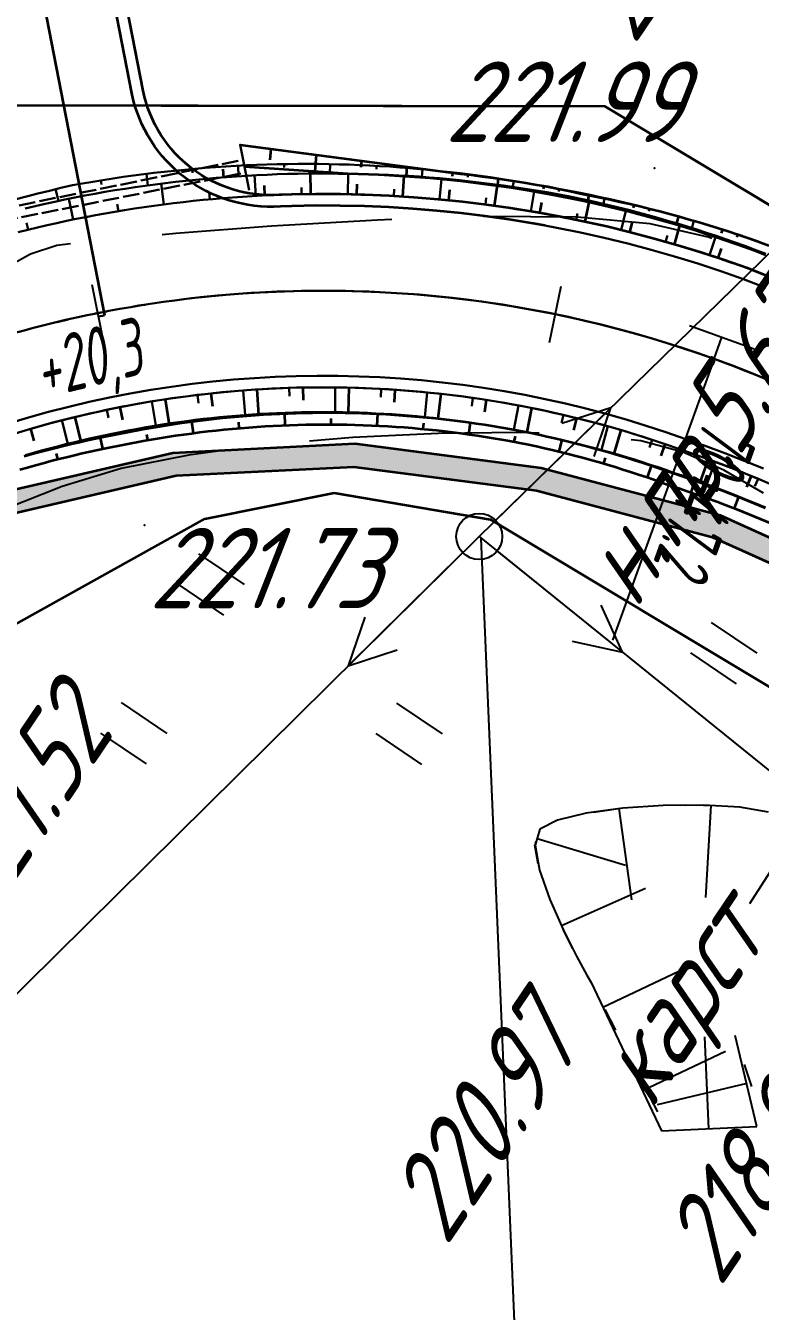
# Model space of a CAD drawing. Header units: millimetres. Extents: x -698 to 8131, y -704 to 4503.
# Drawn here: x 5144.4 to 5176.3, y 3659.4 to 3715.3 of the extents above; entities that cross this region are included whole.
import ezdxf
from ezdxf import colors
from ezdxf.entities.mleader import LeaderData, LeaderLine
from ezdxf.math import Vec2, Vec3

# ---------------------------------------------------------------- set-up
doc = ezdxf.new("R2010")
doc.units = ezdxf.units.MM
for name, pattern in [('ACAD_ISO02W100', [15, 12, -3]), ('CONTI', [0]), ('STROT', [1.7, 0.5, -1.2])]:
    doc.linetypes.add(name, pattern=pattern)
for name, color, linetype, lineweight in [('10', 1, 'Continuous', 35), ('КОПИЯ_ОСЬ_13_ОТКОСЫ', 7, 'Continuous', 30), ('КОПИЯ_ОСЬ_ГРАНИЦЫ_ПОЛОС', 7, 'Continuous', 30), ('ОСЬ_ВЕРХ_ПОКРЫТИЯ_ГРАНИЦЫ_ПОЛОС', 7, 'Continuous', 30), ('ОСЬ_ВЕРХ_ПОКРЫТИЯ_ОСЬ', 1, 'Continuous', 30), ('Ось_примыкания', 1, 'Continuous', 35), ('Тротуар', 40, 'Continuous', 35), ('Трубы мет.', 7, 'ACAD_ISO02W100', 30)]:
    doc.layers.add(name, color=color, linetype=linetype, lineweight=lineweight)
for name, color, linetype in [('NAD_MDEFAULT', 7, 'CONTI'), ('OBRIVDEFAULT', 32, 'CONTI'), ('PI_OTDEFAULT', 172, 'CONTI'), ('PI_TTDEFAULT', 5, 'CONTI'), ('SIT_LDEFAULT', 7, 'CONTI'), ('USLZNDEFAULT', 7, 'CONTI'), ('Выноски', 250, 'Continuous'), ('ОСЬ_ВЕРХ_ПОКРЫТИЯ_ОТКОСЫ', 7, 'Continuous'), ('ОСЬ_ВЕРХ_ПОКРЫТИЯ_ПИКЕТЫ', 1, 'Continuous'), ('ОСЬ_ВЕРХ_ПОКРЫТИЯ_РАЗБИВКА_КРИВ', 1, 'Continuous'), ('разметка', 7, 'Continuous')]:
    doc.layers.add(name, color=color, linetype=linetype)
doc.styles.add('eskd', font='isocpeui.ttf', dxfattribs={"width": 1.2})
doc.styles.get("Standard").update_dxf_attribs({"font": 'isocpeui.ttf'})
doc.styles.add('ГОСТ', font='isocpeui.ttf', dxfattribs={"height": 4})

# ---------------------------------------------------------------- blocks, each defined once
blk = doc.blocks.new('BL_2011')
at = {"color": 0}
for p, q in [((0, 0), (0, 2.4)), ((1.6, 0), (1.6, 2.4))]:
    blk.add_line(p, q, dxfattribs=at)
blk = doc.blocks.new('BL_20')
at = {"color": 0}
blk.add_circle((0, 0), 1, dxfattribs=at)
blk = doc.blocks.new('*U49')
at = {"layer": 'КОПИЯ_ОСЬ_13_ОТКОСЫ'}
for points in [[(774.266, 1098.803), (774.763, 1098.934), (775.261, 1099.061), (775.76, 1099.183), (776.26, 1099.302), (776.76, 1099.416), (777.201, 1099.495), (777.643, 1099.571), (778.085, 1099.644), (778.527, 1099.713), (778.97, 1099.778), (779.414, 1099.84), (779.858, 1099.898), (780.303, 1099.953), (780.748, 1100.004), (781.193, 1100.052), (781.639, 1100.096), (782.085, 1100.136), (782.531, 1100.173), (782.978, 1100.207), (783.425, 1100.236), (783.872, 1100.263), (784.32, 1100.285), (784.767, 1100.304), (785.215, 1100.32), (785.663, 1100.332), (786.111, 1100.34), (786.558, 1100.345), (787.006, 1100.346), (787.454, 1100.344), (787.902, 1100.337), (788.35, 1100.328), (788.79, 1100.315), (789.229, 1100.298), (789.669, 1100.277), (790.108, 1100.254), (790.547, 1100.227), (790.986, 1100.196), (791.425, 1100.162), (791.863, 1100.124), (792.301, 1100.083), (792.739, 1100.038), (793.176, 1099.99), (793.613, 1099.938), (794.049, 1099.883), (794.485, 1099.825), (794.921, 1099.763), (795.356, 1099.697), (795.79, 1099.628), (796.224, 1099.556), (796.657, 1099.48), (797.09, 1099.401), (797.522, 1099.318), (797.954, 1099.232), (798.384, 1099.143), (798.814, 1099.05), (799.249, 1098.965), (799.684, 1098.877), (800.117, 1098.785), (800.55, 1098.689), (800.982, 1098.591), (801.414, 1098.488), (801.844, 1098.383), (802.274, 1098.273), (802.703, 1098.161), (803.13, 1098.045), (803.557, 1097.925), (803.983, 1097.802), (804.408, 1097.676), (804.832, 1097.547), (805.255, 1097.414), (805.677, 1097.277), (806.097, 1097.137), (806.517, 1096.994), (807.019, 1096.788)], [(781.964, 1100.126), (781.978, 1099.959)], [(783.958, 1100.267), (783.983, 1099.811)], [(785.957, 1100.338), (785.96, 1100.185)], [(787.957, 1100.336), (787.949, 1099.925)], [(789.976, 1100.261), (789.969, 1100.124)], [(791.971, 1100.114), (791.938, 1099.752)], [(774.716, 1098.402), (775.145, 1098.505), (775.574, 1098.605), (776.004, 1098.702), (776.435, 1098.795), (776.867, 1098.884), (777.302, 1098.968), (777.737, 1099.049), (778.174, 1099.126), (778.611, 1099.199), (779.048, 1099.269), (779.487, 1099.335), (779.925, 1099.398), (780.364, 1099.458), (780.804, 1099.513), (781.244, 1099.566), (781.684, 1099.615), (782.125, 1099.66), (782.566, 1099.702), (783.008, 1099.74), (783.449, 1099.774), (783.891, 1099.805), (784.334, 1099.833), (784.776, 1099.857), (785.219, 1099.877), (785.661, 1099.894), (786.104, 1099.908), (786.547, 1099.917), (786.99, 1099.924), (787.434, 1099.926), (787.877, 1099.926), (788.32, 1099.921), (788.763, 1099.913), (789.206, 1099.902), (789.649, 1099.886), (790.091, 1099.868), (790.534, 1099.846), (790.976, 1099.82), (791.418, 1099.791), (791.86, 1099.758), (792.302, 1099.721), (792.743, 1099.682), (793.184, 1099.638), (793.625, 1099.591), (794.065, 1099.541), (794.505, 1099.487), (794.944, 1099.429), (795.383, 1099.368), (795.821, 1099.303), (796.259, 1099.235), (796.696, 1099.164), (797.729, 1098.979), (798.758, 1098.776), (799.188, 1098.683), (799.618, 1098.586), (800.047, 1098.486), (800.475, 1098.383), (800.902, 1098.276), (801.329, 1098.166), (801.754, 1098.052), (802.178, 1097.935), (802.602, 1097.815), (803.025, 1097.691), (803.446, 1097.564), (803.867, 1097.433), (804.286, 1097.299), (804.705, 1097.162), (805.122, 1097.021), (805.538, 1096.877), (805.953, 1096.73), (806.367, 1096.579), (806.867, 1096.379)], [(777.995, 1099.629), (778.023, 1099.456)], [(779.975, 1099.913), (780.037, 1099.414)], [(793.959, 1099.895), (793.943, 1099.775)], [(795.937, 1099.604), (795.886, 1099.293)], [(776.032, 1099.248), (776.154, 1098.734)], [(797.904, 1099.242), (797.883, 1099.14)], [(799.879, 1098.836), (799.816, 1098.54)], [(801.828, 1098.387), (801.803, 1098.289)], [(803.759, 1097.868), (803.653, 1097.5)], [(805.67, 1097.279), (805.63, 1097.158)]]:
    blk.add_lwpolyline(points, dxfattribs=at)

msp = doc.modelspace()

# ---------------------------------------------------------------- hatches: boundary and pattern name
at = {"layer": 'Тротуар', "lineweight": 30, "ltscale": 7}
msp.add_hatch(color=256, dxfattribs=at).paths.add_polyline_path([(5466.603, 3369.435), (5464.199, 3371.972), (5457.004, 3375.472), (5449.971, 3379.116), (5446.483, 3381.111), (5443.161, 3383.224), (5436.715, 3388.142), (5431.069, 3393.814), (5426.047, 3400.024), (5421.509, 3406.475), (5419.224, 3409.907), (5412.944, 3420.132), (5406.733, 3430.399), (5401.563, 3438.959), (5392.412, 3454.459), (5384.128, 3468.142), (5376.812, 3480.084), (5372.692, 3483.698), (5367.045, 3489.864), (5364.428, 3494.124), (5362.55, 3498.787), (5362.162, 3499.75), (5361.296, 3501.956), (5360.243, 3505.535), (5359.9, 3506.511), (5359.557, 3507.488), (5353.516, 3517.408), (5346.095, 3529.283), (5337.358, 3542.681), (5330.6, 3552.598), (5323.514, 3562.282), (5314.689, 3573.385), (5305.757, 3583.754), (5294.788, 3595.515), (5284.15, 3605.971), (5274.517, 3614.798), (5262.518, 3625.475), (5250.256, 3635.753), (5228.636, 3653.545), (5213.48, 3666.213), (5198.554, 3679.53), (5195.155, 3682.072), (5188.614, 3686.677), (5181.729, 3690.741), (5174.553, 3693.981), (5166.765, 3696.048), (5158.672, 3697.097), (5150.771, 3696.701), (5142.932, 3694.886), (5135.763, 3691.799), (5128.894, 3687.534), (5119.677, 3680.123), (5110.519, 3672.03), (5107.649, 3669.246), (5096.334, 3657.934), (5094.629, 3656.228), (5093.906, 3655.537), (5087.832, 3649.465), (5076.605, 3638.065), (5063.964, 3625.252), (5056.914, 3618.158), (5049.806, 3611.124), (5042.672, 3604.117), (5034.104, 3595.716), (5025.464, 3587.246), (5012.287, 3575.126), (5004.83, 3568.464), (5000.376, 3564.545), (4992.568, 3558.187), (4986.365, 3553.136), (4976.969, 3545.672), (4967.373, 3538.466), (4960.946, 3533.701), (4956.142, 3530.257), (4951.275, 3526.828), (4944.558, 3522.239), (4941.878, 3520.46), (4934.85, 3515.752), (4934.02, 3515.196), (4921.2, 3506.598), (4903.6, 3496.548), (4897.663, 3493.449), (4891.601, 3490.598), (4873.244, 3481.853), (4861.137, 3475.777), (4851.022, 3470.054), (4850.316, 3469.617), (4844.045, 3464.752), (4838.09, 3459.351), (4832.466, 3453.61), (4827.236, 3447.37), (4822.539, 3440.513), (4818.897, 3433.927), (4815.516, 3426.46), (4812.441, 3418.669), (4810.035, 3411.157), (4807.175, 3399.956), (4804.768, 3388.201), (4802.678, 3365.271), (4803.818, 3364.88), (4805.75, 3388.011), (4808.15, 3399.731), (4811.12, 3411.298), (4813.568, 3418.846), (4816.506, 3426.225), (4819.778, 3433.453), (4823.587, 3440.306), (4828.121, 3446.878), (4833.208, 3452.938), (4838.771, 3458.618), (4844.644, 3463.95), (4850.888, 3468.795), (4851.611, 3469.243), (4861.609, 3474.895), (4873.593, 3481.023), (4892.028, 3489.675), (4898.14, 3492.525), (4904.066, 3495.663), (4921.662, 3505.714), (4942.435, 3519.629), (4945.115, 3521.408), (4951.736, 3525.929), (4956.645, 3529.404), (4961.502, 3532.939), (4967.97, 3537.663), (4977.55, 3544.92), (4986.99, 3552.356), (4993.2, 3557.412), (5001.022, 3563.781), (5005.493, 3567.716), (5012.958, 3574.386), (5026.153, 3586.52), (5034.804, 3595.002), (5043.373, 3603.403), (5050.509, 3610.412), (5057.621, 3617.45), (5064.674, 3624.548), (5077.317, 3637.363), (5088.541, 3648.76), (5097.04, 3657.226), (5108.35, 3668.534), (5111.199, 3671.296), (5120.322, 3679.358), (5129.473, 3686.717), (5136.227, 3690.91), (5143.245, 3693.932), (5150.91, 3695.707), (5158.632, 3696.093), (5166.571, 3695.065), (5174.217, 3693.035), (5181.268, 3689.852), (5188.077, 3685.832), (5194.568, 3681.262), (5197.92, 3678.755), (5212.826, 3665.456), (5227.997, 3652.776), (5249.617, 3634.984), (5261.864, 3624.719), (5273.849, 3614.053), (5283.425, 3605.248), (5294.038, 3594.853), (5304.928, 3583.185), (5313.919, 3572.747), (5322.719, 3561.675), (5329.783, 3552.021), (5336.525, 3542.127), (5345.254, 3528.742), (5352.666, 3516.881), (5358.55, 3507.337), (5360.408, 3501.541), (5363.532, 3493.673), (5366.243, 3489.259), (5371.993, 3482.98), (5375.959, 3479.544), (5383.271, 3467.625), (5391.554, 3453.946), (5400.706, 3438.447), (5405.884, 3429.885), (5412.109, 3419.623), (5418.381, 3409.369), (5420.615, 3406.013), (5425.242, 3399.43), (5430.324, 3393.146), (5436.048, 3387.394), (5442.486, 3382.471), (5445.966, 3380.254), (5449.492, 3378.238), (5456.555, 3374.578), (5463.598, 3371.152), (5466.015, 3368.602), (5468.306, 3367.584), (5468.712, 3368.498)])

# ---------------------------------------------------------------- linework, layer by layer
at = {"linetype": 'Continuous'}
msp.add_lwpolyline([(5155.401, 3634.374), (5165.988, 3650.069), (5164.17, 3692.978)], dxfattribs=at)
at = {"layer": '10'}
for p, q in [((5169.553, 3711.754), (5130.953, 3711.814)), ((5196.433, 3695.614), (5169.553, 3711.754)), ((5152.163, 3693.834), (5157.783, 3694.964)), ((5152.163, 3693.834), (5157.783, 3694.964)), ((5157.783, 3694.964), (5164.563, 3693.794)), ((5157.783, 3694.964), (5164.563, 3693.794)), ((5134.573, 3684.034), (5152.163, 3693.834)), ((5134.573, 3684.034), (5152.163, 3693.834)), ((5164.563, 3693.794), (5186.113, 3680.864)), ((5164.563, 3693.794), (5186.113, 3680.864))]:
    msp.add_line(p, q, dxfattribs=at)
msp.add_lwpolyline([(5288.323, 3621.204), (5196.433, 3695.614), (5169.553, 3711.754), (5130.953, 3711.814), (5048.293, 3630.554), (5037.593, 3620.134), (5021.953, 3603.214), (5015.973, 3598.224), (5015.013, 3599.374), (5008.903, 3593.884), (4991.233, 3578.294), (4976.993, 3565.554), (4946.753, 3541.804), (4930.383, 3533.214), (4921.493, 3527.264), (4897.853, 3511.404), (4863.383, 3496.414), (4836.513, 3479.254), (4820.223, 3465.304), (4808.053, 3449.294), (4801.113, 3435.244), (4794.223, 3410.594), (4789.103, 3384.464), (4785.093, 3347.224)], dxfattribs=at)
at = {"layer": 'OBRIVDEFAULT', "color": 32}
for p, q in [((5172.069, 3681.37, 220.897), (5170.319, 3681.25, 220.921)), ((5173.819, 3681.38, 220.872), (5172.069, 3681.37, 220.897)), ((5175.399, 3681.29, 220.85), (5173.819, 3681.38, 220.872)), ((5174.139, 3681.36), (5173.909, 3677.37)), ((5168.729, 3681.03, 220.944), (5167.479, 3680.73, 220.962)), ((5170.319, 3681.25, 220.921), (5168.729, 3681.03, 220.944)), ((5170.139, 3681.23), (5170.689, 3677.27)), ((5176.639, 3681.08, 220.832), (5175.399, 3681.29, 220.85)), ((5166.719, 3680.33, 220.974), (5166.509, 3679.64, 220.976)), ((5167.479, 3680.73, 220.962), (5166.719, 3680.33, 220.974)), ((5177.979, 3680.46), (5175.819, 3677.09)), ((5166.509, 3679.64, 220.976), (5166.699, 3678.56, 220.979)), ((5166.599, 3679.93), (5170.429, 3678.77)), ((5166.699, 3678.56, 220.979), (5167.149, 3677.28, 220.984)), ((5167.649, 3676.15), (5171.309, 3677.77)), ((5167.149, 3677.28, 220.984), (5167.729, 3675.97, 220.988)), ((5167.729, 3675.97, 220.988), (5168.309, 3674.81, 220.992)), ((5168.309, 3674.81, 220.992), (5168.759, 3673.99, 220.995)), ((5169.449, 3672.59), (5173.059, 3674.3)), ((5168.759, 3673.99, 220.995), (5168.939, 3673.67, 220.996)), ((5168.939, 3673.67, 220.996), (5171.999, 3667.22, 219.9)), ((5174.059, 3667.31), (5173.879, 3671.31)), ((5176.139, 3667.41, 219.499), (5175.199, 3671.36, 219.106)), ((5171.169, 3668.97), (5174.779, 3670.68)), ((5175.699, 3669.28), (5171.809, 3668.35)), ((5171.999, 3667.22, 219.9), (5176.139, 3667.41, 219.499))]:
    msp.add_line(p, q, dxfattribs=at)
at = {"layer": 'PI_TTDEFAULT', "color": 5}
for p in [(5171.689, 3709.07, 220.965), (5149.539, 3693.55, 221.729), (5168.939, 3673.67, 220.996)]:
    msp.add_point(p, dxfattribs=at)
at = {"layer": 'SIT_LDEFAULT', "color": 7}
for p, q in [((5164.079, 3693.06), (5187.099, 3715.58)), ((5155.059, 3706.55), (5150.899, 3706.23)), ((5159.659, 3706.82), (5155.059, 3706.55)), ((5160.279, 3706.84), (5159.659, 3706.82)), ((5168.329, 3706.94), (5164.279, 3706.97)), ((5171.499, 3706.66), (5168.329, 3706.94)), ((5174.029, 3706.08), (5171.499, 3706.66)), ((5150.899, 3706.23), (5150.299, 3706.17)), ((5174.189, 3706.02), (5174.029, 3706.07)), ((5145.729, 3705.71), (5144.589, 3705.34)), ((5146.319, 3705.78), (5145.729, 3705.71)), ((5144.589, 3705.34), (5143.379, 3704.67)), ((5164.789, 3693.76), (5169.799, 3698.65)), ((5169.799, 3698.65), (5167.669, 3697.97)), ((5169.069, 3696.54), (5169.799, 3698.65)), ((5162.299, 3697.54), (5158.589, 3697.37)), ((5165.779, 3697.58), (5162.299, 3697.54)), ((5166.689, 3697.55), (5165.779, 3697.58)), ((5158.589, 3697.37), (5156.709, 3697.21)), ((5171.099, 3697.22), (5170.679, 3697.27)), ((5172.929, 3696.73), (5171.099, 3697.22)), ((5151.459, 3696.6), (5148.529, 3696.02)), ((5152.729, 3696.77), (5151.459, 3696.6)), ((5174.709, 3695.94), (5172.929, 3696.73)), ((5148.529, 3696.02), (5145.959, 3695.24)), ((5176.429, 3694.94), (5174.709, 3695.94)), ((5145.959, 3695.24), (5143.439, 3694.23)), ((5125.569, 3654.95), (5164.079, 3693.06)), ((5164.079, 3693.06), (5197.269, 3666.24)), ((5163.369, 3692.36), (5158.389, 3687.43)), ((5164.859, 3692.43), (5170.299, 3688.03)), ((5170.299, 3688.03), (5169.379, 3690.07)), ((5159.109, 3689.55), (5158.389, 3687.43)), ((5158.389, 3687.43), (5160.519, 3688.13)), ((5168.119, 3688.51), (5170.299, 3688.03)), ((5173.029, 3681.38), (5173.819, 3681.39)), ((5173.819, 3681.38), (5174.029, 3681.37)), ((5169.039, 3681.08), (5170.029, 3681.22)), ((5166.639, 3678.83), (5166.499, 3679.64)), ((5166.509, 3679.64), (5166.559, 3679.82)), ((5167.739, 3675.97), (5167.709, 3676.03)), ((5168.149, 3675.14), (5167.729, 3675.97)), ((5170.009, 3671.6), (5169.549, 3672.49)), ((5175.929, 3669.15), (5175.609, 3670.1)), ((5171.839, 3668.04), (5171.379, 3668.93))]:
    msp.add_line(p, q, dxfattribs=at)
at = {"layer": 'КОПИЯ_ОСЬ_13_ОТКОСЫ'}
for points in [[(5144.36, 3707.316), (5144.789, 3707.419), (5145.218, 3707.519), (5145.648, 3707.616), (5146.079, 3707.709), (5146.511, 3707.799), (5146.946, 3707.882), (5147.381, 3707.963), (5147.818, 3708.04), (5148.255, 3708.113), (5148.693, 3708.183), (5149.131, 3708.25), (5149.569, 3708.312), (5150.008, 3708.372), (5150.448, 3708.428), (5150.888, 3708.48), (5151.328, 3708.529), (5151.769, 3708.574), (5152.21, 3708.616), (5152.652, 3708.654), (5153.093, 3708.689), (5153.535, 3708.72), (5153.978, 3708.747), (5154.42, 3708.771), (5154.863, 3708.792), (5155.306, 3708.809), (5155.749, 3708.822), (5156.192, 3708.832), (5156.634, 3708.838), (5157.078, 3708.841), (5157.521, 3708.84), (5157.964, 3708.835), (5158.407, 3708.827), (5158.85, 3708.816), (5159.293, 3708.801), (5159.735, 3708.782), (5160.178, 3708.76), (5160.62, 3708.734), (5161.063, 3708.705), (5161.504, 3708.672), (5161.946, 3708.636), (5162.387, 3708.596), (5162.828, 3708.552), (5163.269, 3708.505), (5163.709, 3708.455), (5164.149, 3708.401), (5164.588, 3708.343), (5165.027, 3708.282), (5165.465, 3708.218), (5165.903, 3708.149), (5166.34, 3708.078), (5167.373, 3707.894), (5168.402, 3707.69), (5168.833, 3707.597), (5169.262, 3707.5), (5169.691, 3707.4), (5170.119, 3707.297), (5170.547, 3707.19), (5170.973, 3707.08), (5171.398, 3706.966), (5171.822, 3706.849), (5172.246, 3706.729), (5172.669, 3706.605), (5173.09, 3706.478), (5173.511, 3706.347), (5173.93, 3706.213), (5174.349, 3706.076), (5174.766, 3705.935), (5175.182, 3705.791), (5175.597, 3705.644), (5176.011, 3705.494), (5176.511, 3705.293)], [(5154.367, 3707.866), (5154.318, 3708.766)], [(5158.365, 3707.937), (5158.382, 3708.828)], [(5150.384, 3707.501), (5150.268, 3708.405)], [(5156.365, 3707.939), (5156.36, 3708.239)], [(5160.363, 3707.862), (5160.381, 3708.158)], [(5162.358, 3707.713), (5162.44, 3708.591)], [(5144.052, 3706.298), (5144.468, 3706.401), (5144.886, 3706.501), (5145.304, 3706.598), (5145.723, 3706.691), (5146.143, 3706.782), (5146.563, 3706.869), (5146.984, 3706.952), (5147.405, 3707.032), (5147.828, 3707.109), (5148.251, 3707.183), (5148.674, 3707.253), (5149.098, 3707.32), (5149.523, 3707.383), (5149.947, 3707.443), (5150.373, 3707.5), (5150.799, 3707.553), (5151.225, 3707.603), (5151.652, 3707.65), (5152.079, 3707.693), (5152.506, 3707.733), (5152.934, 3707.769), (5153.362, 3707.802), (5153.79, 3707.832), (5154.218, 3707.858), (5154.647, 3707.881), (5155.076, 3707.901), (5155.505, 3707.917), (5155.934, 3707.929), (5156.363, 3707.939), (5156.792, 3707.945), (5157.221, 3707.947), (5157.651, 3707.946), (5158.08, 3707.942), (5158.509, 3707.934), (5158.938, 3707.923), (5159.367, 3707.909), (5159.796, 3707.891), (5160.225, 3707.869), (5160.653, 3707.845), (5161.081, 3707.817), (5161.509, 3707.785), (5161.937, 3707.75), (5162.365, 3707.712), (5162.792, 3707.67), (5163.219, 3707.625), (5163.645, 3707.577), (5164.071, 3707.525), (5164.497, 3707.47), (5164.922, 3707.412), (5165.347, 3707.35), (5165.771, 3707.285), (5166.195, 3707.216), (5166.618, 3707.144), (5167.041, 3707.069), (5167.463, 3706.99), (5167.884, 3706.908), (5168.304, 3706.823), (5168.724, 3706.734), (5169.144, 3706.642), (5169.562, 3706.547), (5169.98, 3706.448), (5170.397, 3706.346), (5170.813, 3706.241), (5171.228, 3706.133), (5171.643, 3706.021), (5172.056, 3705.906), (5172.469, 3705.788), (5172.881, 3705.666), (5173.291, 3705.541), (5173.701, 3705.413), (5174.11, 3705.282), (5174.517, 3705.147), (5174.923, 3705.009), (5175.329, 3704.868), (5175.733, 3704.724), (5176.228, 3704.531), (5176.721, 3704.333)], [(5146.44, 3706.843), (5146.255, 3707.746)], [(5152.372, 3707.721), (5152.344, 3708.023)], [(5164.345, 3707.49), (5164.383, 3707.782)], [(5166.323, 3707.194), (5166.468, 3708.055)], [(5148.406, 3707.209), (5148.356, 3707.512)], [(5168.289, 3706.826), (5168.348, 3707.111)], [(5170.24, 3706.385), (5170.444, 3707.216)], [(5144.488, 3706.406), (5144.417, 3706.7)], [(5172.173, 3705.873), (5172.251, 3706.147)], [(5174.086, 3705.29), (5174.342, 3706.078)], [(5144.359, 3697.674), (5144.708, 3697.776), (5145.057, 3697.874), (5145.406, 3697.97), (5145.757, 3698.063), (5146.109, 3698.153), (5146.461, 3698.241), (5146.813, 3698.325), (5147.167, 3698.407), (5147.521, 3698.486), (5147.875, 3698.562), (5148.23, 3698.636), (5148.586, 3698.706), (5148.943, 3698.774), (5149.299, 3698.839), (5149.656, 3698.901), (5150.014, 3698.96), (5150.373, 3699.017), (5150.732, 3699.07), (5151.09, 3699.121), (5151.45, 3699.169), (5151.81, 3699.214), (5152.17, 3699.256), (5152.531, 3699.296), (5152.892, 3699.332), (5153.253, 3699.366), (5153.614, 3699.397), (5153.976, 3699.425), (5154.338, 3699.45), (5154.699, 3699.472), (5155.062, 3699.491), (5155.424, 3699.508), (5155.786, 3699.521), (5156.149, 3699.532), (5156.512, 3699.54), (5156.874, 3699.545), (5157.237, 3699.547), (5157.6, 3699.546), (5157.963, 3699.543), (5158.325, 3699.536), (5158.688, 3699.527), (5159.05, 3699.515), (5159.412, 3699.499), (5159.775, 3699.481), (5160.137, 3699.461), (5160.499, 3699.437), (5160.86, 3699.41), (5161.222, 3699.381), (5161.583, 3699.348), (5161.944, 3699.313), (5162.305, 3699.275), (5162.665, 3699.234), (5163.026, 3699.191), (5163.385, 3699.144), (5163.744, 3699.095), (5164.103, 3699.042), (5164.462, 3698.987), (5164.82, 3698.929), (5165.177, 3698.868), (5165.534, 3698.805), (5165.891, 3698.738), (5166.247, 3698.669), (5166.603, 3698.597), (5166.957, 3698.522), (5167.312, 3698.444), (5167.665, 3698.364), (5168.018, 3698.281), (5168.371, 3698.194), (5168.722, 3698.106), (5169.073, 3698.014), (5169.423, 3697.92), (5169.773, 3697.822), (5170.121, 3697.722), (5170.469, 3697.62), (5170.816, 3697.514), (5171.162, 3697.406), (5171.508, 3697.295), (5171.852, 3697.181), (5172.195, 3697.065), (5172.538, 3696.946), (5172.88, 3696.824), (5173.308, 3696.676), (5173.734, 3696.525), (5174.159, 3696.37), (5174.583, 3696.211), (5175.005, 3696.049), (5175.427, 3695.884), (5175.934, 3695.676), (5176.438, 3695.463)], [(5151.84, 3699.218), (5151.883, 3698.865)], [(5153.83, 3699.414), (5153.912, 3698.346)], [(5155.827, 3699.523), (5155.839, 3699.166)], [(5157.827, 3699.544), (5157.815, 3698.471)], [(5159.826, 3699.479), (5159.806, 3699.121)], [(5161.82, 3699.326), (5161.714, 3698.255)], [(5149.86, 3698.935), (5150.034, 3697.883)], [(5163.805, 3699.086), (5163.755, 3698.731)], [(5165.778, 3698.76), (5165.579, 3697.7)], [(5144.374, 3696.595), (5144.718, 3696.695), (5145.063, 3696.793), (5145.408, 3696.887), (5145.755, 3696.979), (5146.101, 3697.068), (5146.449, 3697.154), (5146.797, 3697.238), (5147.146, 3697.318), (5147.496, 3697.396), (5147.846, 3697.471), (5148.197, 3697.544), (5148.899, 3697.682), (5149.251, 3697.747), (5149.603, 3697.81), (5149.956, 3697.87), (5150.309, 3697.927), (5150.663, 3697.981), (5151.017, 3698.033), (5151.372, 3698.081), (5151.726, 3698.127), (5152.082, 3698.17), (5152.437, 3698.21), (5152.793, 3698.248), (5153.149, 3698.282), (5153.505, 3698.314), (5153.862, 3698.343), (5154.219, 3698.369), (5154.576, 3698.392), (5154.933, 3698.412), (5155.291, 3698.429), (5155.649, 3698.444), (5156.006, 3698.455), (5156.364, 3698.464), (5156.721, 3698.47), (5157.079, 3698.473), (5157.437, 3698.473), (5157.795, 3698.471), (5158.152, 3698.465), (5158.51, 3698.457), (5158.868, 3698.446), (5159.226, 3698.432), (5159.583, 3698.415), (5159.94, 3698.395), (5160.297, 3698.373), (5160.654, 3698.347), (5161.011, 3698.319), (5161.367, 3698.288), (5161.724, 3698.254), (5162.08, 3698.217), (5162.435, 3698.177), (5162.791, 3698.135), (5163.146, 3698.09), (5163.5, 3698.041), (5163.854, 3697.99), (5164.208, 3697.937), (5164.561, 3697.88), (5164.914, 3697.82), (5165.266, 3697.758), (5165.618, 3697.693), (5165.969, 3697.625), (5166.671, 3697.483), (5167.021, 3697.408), (5167.37, 3697.33), (5167.719, 3697.25), (5168.067, 3697.167), (5168.414, 3697.081), (5168.761, 3696.992), (5169.107, 3696.9), (5169.452, 3696.806), (5169.797, 3696.709), (5170.141, 3696.609), (5170.484, 3696.507), (5170.825, 3696.402), (5171.167, 3696.293), (5171.507, 3696.183), (5171.846, 3696.069), (5172.185, 3695.953), (5172.523, 3695.834), (5172.942, 3695.693), (5173.36, 3695.548), (5173.777, 3695.399), (5174.193, 3695.247), (5174.608, 3695.092), (5175.021, 3694.933), (5175.52, 3694.732), (5176.016, 3694.527), (5176.511, 3694.318)], [(5145.947, 3698.112), (5146.208, 3697.095)], [(5147.895, 3698.566), (5147.967, 3698.224)], [(5167.735, 3698.348), (5167.653, 3697.998)], [(5169.672, 3697.851), (5169.385, 3696.825)], [(5171.586, 3697.269), (5171.475, 3696.932)], [(5174.334, 3696.305), (5173.97, 3695.329)], [(5176.193, 3695.567), (5176.058, 3695.248)]]:
    msp.add_lwpolyline(points, dxfattribs=at)
at = {"layer": 'КОПИЯ_ОСЬ_ГРАНИЦЫ_ПОЛОС'}
msp.add_lwpolyline([(5176.534, 3703.872), (5175.563, 3704.254), (5174.57, 3704.602), (5173.57, 3704.93), (5172.564, 3705.239), (5171.552, 3705.528), (5170.534, 3705.796), (5169.511, 3706.045), (5168.484, 3706.274), (5167.453, 3706.483), (5166.935, 3706.577)], dxfattribs=at)
at = {"layer": 'ОСЬ_ВЕРХ_ПОКРЫТИЯ_ГРАНИЦЫ_ПОЛОС', "linetype": 'Continuous'}
for points in [[(5176.434, 3696.01), (5175.594, 3696.355), (5174.75, 3696.685), (5173.901, 3696.998), (5173.05, 3697.294), (5172.193, 3697.594), (5171.331, 3697.877), (5170.463, 3698.143), (5169.591, 3698.392), (5168.713, 3698.624), (5167.832, 3698.839), (5166.946, 3699.036), (5166.057, 3699.216), (5165.164, 3699.378), (5164.268, 3699.523), (5163.369, 3699.651), (5162.469, 3699.76), (5161.566, 3699.852), (5160.661, 3699.927), (5159.756, 3699.983), (5158.849, 3700.022), (5157.942, 3700.043), (5157.034, 3700.046), (5156.127, 3700.032), (5155.22, 3699.999), (5154.314, 3699.949), (5153.409, 3699.882), (5152.506, 3699.796), (5151.604, 3699.693), (5150.705, 3699.572), (5149.808, 3699.433), (5148.914, 3699.277), (5148.023, 3699.104), (5147.136, 3698.913), (5146.253, 3698.705), (5145.374, 3698.479), (5144.5, 3698.236), (5143.63, 3697.976)], [(5143.778, 3697.499), (5144.638, 3697.756), (5145.503, 3697.996), (5146.372, 3698.219), (5147.246, 3698.425), (5148.124, 3698.614), (5149.005, 3698.786), (5149.889, 3698.94), (5150.776, 3699.077), (5151.666, 3699.197), (5152.558, 3699.299), (5153.451, 3699.383), (5154.347, 3699.45), (5155.243, 3699.5), (5156.14, 3699.532), (5157.037, 3699.546), (5157.935, 3699.543), (5158.833, 3699.522), (5159.729, 3699.484), (5160.625, 3699.428), (5161.52, 3699.354), (5162.413, 3699.263), (5163.304, 3699.155), (5164.193, 3699.029), (5165.079, 3698.885), (5165.962, 3698.725), (5166.842, 3698.547), (5167.718, 3698.352), (5168.59, 3698.139), (5169.458, 3697.91), (5170.321, 3697.664), (5171.18, 3697.4), (5172.033, 3697.12), (5172.885, 3696.822), (5173.733, 3696.527), (5174.572, 3696.217), (5175.408, 3695.891), (5176.24, 3695.549), (5177.069, 3695.192)]]:
    msp.add_lwpolyline(points, dxfattribs=at)
at = {"layer": 'ОСЬ_ВЕРХ_ПОКРЫТИЯ_ОСЬ'}
for points in [[(5150.841, 3703.325, -0.119566), (5174.28, 3700.784), (5174.28, 3700.784), (5175.191, 3700.445), (5176.096, 3700.089), (5176.994, 3699.717)], [(5131.138, 3696.362), (5131.837, 3696.778), (5132.681, 3697.26), (5133.534, 3697.728), (5134.394, 3698.181), (5135.262, 3698.618), (5136.139, 3699.038), (5136.139, 3699.038, -0.077027), (5150.841, 3703.325, -0.077027)]]:
    msp.add_lwpolyline(points, format="xyb", dxfattribs=at)
at = {"layer": 'ОСЬ_ВЕРХ_ПОКРЫТИЯ_ОТКОСЫ'}
msp.add_lwpolyline([(5144.359, 3697.674), (5144.708, 3697.776), (5145.057, 3697.874), (5145.406, 3697.97), (5145.757, 3698.063), (5146.109, 3698.153), (5146.461, 3698.241), (5146.813, 3698.325), (5147.167, 3698.407), (5147.521, 3698.486), (5147.875, 3698.562), (5148.23, 3698.636), (5148.586, 3698.706), (5148.943, 3698.774), (5149.299, 3698.839), (5149.656, 3698.901), (5150.014, 3698.96), (5150.373, 3699.017), (5150.732, 3699.07), (5151.09, 3699.121), (5151.45, 3699.169), (5151.81, 3699.214), (5152.17, 3699.256), (5152.531, 3699.296), (5152.892, 3699.332), (5153.253, 3699.366), (5153.614, 3699.397), (5153.976, 3699.425), (5154.338, 3699.45), (5154.699, 3699.472), (5155.062, 3699.491), (5155.424, 3699.508), (5155.786, 3699.521), (5156.149, 3699.532), (5156.512, 3699.54), (5156.874, 3699.545), (5157.237, 3699.547), (5157.6, 3699.546), (5157.963, 3699.543), (5158.325, 3699.536), (5158.688, 3699.527), (5159.05, 3699.515), (5159.412, 3699.499), (5159.775, 3699.481), (5160.137, 3699.461), (5160.499, 3699.437), (5160.86, 3699.41), (5161.222, 3699.381), (5161.583, 3699.348), (5161.944, 3699.313), (5162.305, 3699.275), (5162.665, 3699.234), (5163.026, 3699.191), (5163.385, 3699.144), (5163.744, 3699.095), (5164.103, 3699.042), (5164.462, 3698.987), (5164.82, 3698.929), (5165.177, 3698.868), (5165.534, 3698.805), (5165.891, 3698.738), (5166.247, 3698.669), (5166.603, 3698.597), (5166.957, 3698.522), (5167.312, 3698.444), (5167.665, 3698.364), (5168.018, 3698.281), (5168.371, 3698.194), (5168.722, 3698.106), (5169.073, 3698.014), (5169.423, 3697.92), (5169.773, 3697.822), (5170.121, 3697.722), (5170.469, 3697.62), (5170.816, 3697.514), (5171.162, 3697.406), (5171.508, 3697.295), (5171.852, 3697.181), (5172.195, 3697.065), (5172.538, 3696.946), (5172.88, 3696.824), (5173.308, 3696.676), (5173.734, 3696.525), (5174.159, 3696.37), (5174.583, 3696.211), (5175.005, 3696.049), (5175.427, 3695.884), (5175.934, 3695.676), (5176.438, 3695.463)], dxfattribs=at)
at = {"layer": 'ОСЬ_ВЕРХ_ПОКРЫТИЯ_ПИКЕТЫ'}
for p, q in [((5147.761, 3701.55), (5147.27, 3704.002)), ((5167.131, 3701.5), (5167.634, 3703.949))]:
    msp.add_line(p, q, dxfattribs=at)
at = {"layer": 'ОСЬ_ВЕРХ_ПОКРЫТИЯ_РАЗБИВКА_КРИВ'}
for p, q in [((5173.208, 3702.233), (5176.03, 3701.216)), ((5174.28, 3700.784), (5174.619, 3701.724)), ((5174.28, 3700.784), (5169.871, 3688.554))]:
    msp.add_line(p, q, dxfattribs=at)
at = {"layer": 'Ось_примыкания', "color": 0}
for p, q in [((5155.032, 3709.909), (5154.985, 3709.436)), ((5156.993, 3709.653), (5156.939, 3708.937)), ((5158.963, 3709.397), (5158.937, 3709.122)), ((5152.935, 3709.032), (5152.963, 3708.653)), ((5156.766, 3707.944), (5156.753, 3708.949)), ((5160.763, 3707.837), (5160.823, 3708.747)), ((5160.94, 3709.139), (5160.907, 3708.742)), ((5162.921, 3708.873), (5162.905, 3708.729)), ((5154.766, 3707.887), (5154.746, 3708.329)), ((5158.765, 3707.928), (5158.777, 3708.379)), ((5164.742, 3707.436), (5164.868, 3708.355)), ((5164.905, 3708.623), (5164.866, 3708.355)), ((5166.879, 3708.303), (5166.857, 3708.179)), ((5162.756, 3707.674), (5162.801, 3708.132)), ((5166.718, 3707.126), (5166.8, 3707.587)), ((5168.681, 3706.743), (5168.875, 3707.663)), ((5168.842, 3707.92), (5168.794, 3707.681)), ((5170.794, 3707.487), (5170.761, 3707.35)), ((5170.628, 3706.288), (5170.741, 3706.735)), ((5172.557, 3705.762), (5172.813, 3706.627)), ((5172.73, 3706.984), (5172.645, 3706.678)), ((5174.646, 3706.411), (5174.592, 3706.242)), ((5174.466, 3705.164), (5174.604, 3705.584)), ((5152.424, 3699.284), (5152.485, 3698.729)), ((5154.417, 3699.455), (5154.485, 3698.346)), ((5156.415, 3699.538), (5156.427, 3698.987)), ((5158.415, 3699.534), (5158.386, 3698.437)), ((5160.413, 3699.443), (5160.377, 3698.899)), ((5162.404, 3699.264), (5162.282, 3698.188)), ((5148.471, 3698.683), (5148.581, 3698.129)), ((5150.441, 3699.027), (5150.607, 3697.915)), ((5164.387, 3698.999), (5164.305, 3698.467)), ((5166.355, 3698.647), (5166.142, 3697.598)), ((5146.518, 3698.254), (5146.775, 3697.183)), ((5155.65, 3697.898), (5155.629, 3698.408)), ((5157.649, 3697.934), (5157.651, 3698.19)), ((5159.648, 3697.88), (5159.673, 3698.393)), ((5168.307, 3698.21), (5168.18, 3697.69)), ((5144.585, 3697.74), (5144.735, 3697.226)), ((5151.666, 3697.555), (5151.6, 3698.059)), ((5153.654, 3697.772), (5153.631, 3698.025)), ((5161.643, 3697.736), (5161.667, 3697.992)), ((5163.629, 3697.502), (5163.699, 3698.012)), ((5170.237, 3697.688), (5169.933, 3696.657)), ((5147.726, 3696.871), (5147.623, 3697.366)), ((5149.689, 3697.249), (5149.645, 3697.498)), ((5165.602, 3697.178), (5165.651, 3697.43)), ((5167.556, 3696.753), (5167.679, 3697.26)), ((5172.143, 3697.082), (5171.97, 3696.572)), ((5145.777, 3696.423), (5145.714, 3696.668)), ((5169.487, 3696.233), (5169.562, 3696.488)), ((5174.029, 3696.417), (5173.664, 3695.414)), ((5171.393, 3695.626), (5171.57, 3696.138)), ((5175.893, 3695.693), (5175.694, 3695.207)), ((5173.284, 3694.976), (5173.372, 3695.231)), ((5175.162, 3694.29), (5175.353, 3694.779))]:
    msp.add_line(p, q, dxfattribs=at)
at = {"layer": 'Ось_примыкания', "linetype": 'Continuous'}
msp.add_lwpolyline([(5145.903, 3726.787), (5145.903, 3726.787, 0.154337), (5144.867, 3717.802), (5147.8, 3702.676)], format="xyb", dxfattribs=at)
at = {"layer": 'Ось_примыкания'}
for points in [[(5166.935, 3706.577), (5166.417, 3706.671), (5165.378, 3706.839), (5164.336, 3706.987), (5163.291, 3707.114), (5162.244, 3707.221), (5161.195, 3707.307), (5160.145, 3707.373), (5159.093, 3707.418), (5158.041, 3707.442), (5156.988, 3707.446), (5155.936, 3707.429), (5155.442, 3707.412), (5155.442, 3707.412), (5155.442, 3707.412), (5155.442, 3707.412, -0.374175), (5148.983, 3712.338), (5147.813, 3718.373, -0.154337), (5148.641, 3725.561), (5148.641, 3725.561)], [(5167.024, 3707.069), (5166.502, 3707.164), (5165.453, 3707.334), (5164.401, 3707.483), (5163.347, 3707.611), (5162.29, 3707.719), (5161.231, 3707.806), (5160.171, 3707.872), (5159.11, 3707.918), (5158.048, 3707.942), (5156.985, 3707.946), (5155.923, 3707.929), (5155.417, 3707.911, -0.374387), (5149.473, 3712.436), (5148.303, 3718.468, -0.154337), (5149.097, 3725.357, -0.154337)]]:
    msp.add_lwpolyline(points, format="xyb", dxfattribs=at)
at = {"layer": 'Ось_примыкания', "color": 0}
for points in [[(5153.693, 3710.084), (5153.693, 3710.084), (5153.693, 3710.084), (5153.693, 3710.084), (5153.693, 3710.084), (5153.693, 3710.084), (5153.693, 3710.084), (5153.693, 3710.084), (5153.693, 3710.084), (5153.693, 3710.084), (5153.693, 3710.084), (5153.693, 3710.084), (5153.693, 3710.084), (5163.259, 3708.836), (5163.259, 3708.836), (5163.259, 3708.836), (5163.259, 3708.836), (5163.259, 3708.836), (5163.259, 3708.836), (5163.259, 3708.836), (5163.259, 3708.836), (5163.259, 3708.836), (5163.259, 3708.836), (5163.259, 3708.836), (5163.259, 3708.836), (5163.259, 3708.836), (5163.259, 3708.836), (5163.259, 3708.836), (5163.259, 3708.836), (5163.259, 3708.836), (5163.259, 3708.836), (5163.259, 3708.836), (5163.259, 3708.836), (5163.259, 3708.836), (5163.735, 3708.78), (5164.21, 3708.719), (5164.686, 3708.654), (5165.161, 3708.586), (5165.635, 3708.513), (5166.108, 3708.437), (5166.581, 3708.356), (5167.053, 3708.272), (5167.524, 3708.184), (5167.995, 3708.092), (5168.465, 3707.996), (5168.9, 3707.909), (5169.334, 3707.818), (5169.767, 3707.724), (5170.2, 3707.627), (5170.631, 3707.526), (5171.062, 3707.422), (5171.493, 3707.314), (5171.922, 3707.203), (5172.35, 3707.089), (5172.777, 3706.971), (5173.204, 3706.849), (5173.629, 3706.725), (5174.054, 3706.596), (5174.477, 3706.465), (5174.899, 3706.33), (5175.32, 3706.191), (5175.741, 3706.05), (5176.16, 3705.905), (5176.666, 3705.709)], [(5153.881, 3709.144), (5153.881, 3709.144), (5153.881, 3709.144), (5153.881, 3709.144), (5153.881, 3709.144), (5153.881, 3709.144), (5153.881, 3709.144), (5153.881, 3709.144), (5153.881, 3709.144), (5153.881, 3709.144), (5153.881, 3709.144), (5153.881, 3709.144), (5153.881, 3709.144), (5158.378, 3708.839), (5158.378, 3708.839), (5158.378, 3708.839), (5158.378, 3708.839), (5158.378, 3708.839), (5158.378, 3708.839), (5158.378, 3708.839), (5158.378, 3708.839), (5158.378, 3708.839), (5158.378, 3708.839), (5158.82, 3708.83), (5159.262, 3708.819), (5159.703, 3708.803), (5160.144, 3708.784), (5160.586, 3708.762), (5161.027, 3708.735), (5161.468, 3708.706), (5161.908, 3708.673), (5162.349, 3708.636), (5162.789, 3708.596), (5163.228, 3708.552), (5163.703, 3708.5), (5164.177, 3708.444), (5164.65, 3708.384), (5165.123, 3708.32), (5165.596, 3708.252), (5166.067, 3708.181), (5166.539, 3708.105), (5167.01, 3708.025), (5167.479, 3707.942), (5167.949, 3707.855), (5168.417, 3707.763), (5168.848, 3707.669), (5169.278, 3707.571), (5169.707, 3707.47), (5170.135, 3707.365), (5170.562, 3707.257), (5170.989, 3707.146), (5171.415, 3707.031), (5171.84, 3706.913), (5172.263, 3706.791), (5172.686, 3706.666), (5173.108, 3706.537), (5173.529, 3706.406), (5173.948, 3706.27), (5174.367, 3706.132), (5174.784, 3705.99), (5175.201, 3705.845), (5175.616, 3705.696), (5176.029, 3705.544), (5176.533, 3705.351)], [(5144.311, 3696.551), (5144.652, 3696.648), (5144.994, 3696.741), (5145.336, 3696.832), (5145.679, 3696.92), (5146.023, 3697.006), (5146.368, 3697.088), (5146.712, 3697.168), (5147.058, 3697.246), (5147.404, 3697.32), (5147.751, 3697.392), (5149.396, 3697.71), (5149.747, 3697.773), (5150.098, 3697.834), (5150.45, 3697.891), (5150.802, 3697.946), (5151.155, 3697.998), (5151.508, 3698.047), (5151.861, 3698.093), (5152.215, 3698.136), (5152.569, 3698.177), (5152.924, 3698.214), (5153.278, 3698.249), (5153.633, 3698.281), (5153.989, 3698.311), (5154.344, 3698.337), (5154.7, 3698.361), (5155.055, 3698.381), (5155.411, 3698.399), (5155.767, 3698.414), (5156.123, 3698.426), (5156.48, 3698.436), (5156.836, 3698.442), (5157.192, 3698.446), (5157.549, 3698.447), (5157.905, 3698.445), (5158.262, 3698.44), (5158.618, 3698.432), (5158.974, 3698.422), (5159.33, 3698.409), (5159.686, 3698.392), (5160.042, 3698.373), (5160.398, 3698.352), (5160.754, 3698.327), (5161.109, 3698.299), (5161.464, 3698.269), (5161.819, 3698.236), (5162.173, 3698.2), (5162.528, 3698.161), (5162.882, 3698.119), (5163.235, 3698.075), (5163.589, 3698.027), (5163.941, 3697.977), (5164.294, 3697.924), (5164.646, 3697.869), (5165.485, 3697.724), (5166.322, 3697.563), (5166.672, 3697.489), (5167.022, 3697.413), (5167.37, 3697.333), (5167.719, 3697.251), (5168.066, 3697.166), (5168.413, 3697.078), (5168.759, 3696.987), (5169.104, 3696.893), (5169.449, 3696.797), (5169.793, 3696.698), (5170.136, 3696.596), (5170.478, 3696.492), (5170.82, 3696.385), (5171.16, 3696.275), (5171.5, 3696.162), (5171.838, 3696.047), (5172.176, 3695.929), (5172.513, 3695.808), (5172.933, 3695.668), (5173.351, 3695.524), (5173.769, 3695.377), (5174.185, 3695.226), (5174.599, 3695.072), (5175.013, 3694.914), (5175.512, 3694.715), (5176.009, 3694.512), (5176.505, 3694.304)], [(5144.122, 3695.969), (5144.459, 3696.067), (5144.796, 3696.162), (5145.133, 3696.255), (5145.472, 3696.345), (5145.811, 3696.432), (5146.151, 3696.516), (5146.491, 3696.598), (5146.832, 3696.677), (5147.174, 3696.754), (5147.516, 3696.828), (5147.859, 3696.899), (5149.486, 3697.213), (5149.836, 3697.275), (5150.186, 3697.335), (5150.537, 3697.392), (5150.888, 3697.446), (5151.24, 3697.497), (5151.592, 3697.546), (5151.944, 3697.591), (5152.297, 3697.634), (5152.65, 3697.674), (5153.004, 3697.711), (5153.357, 3697.745), (5153.711, 3697.777), (5154.066, 3697.805), (5154.42, 3697.831), (5154.775, 3697.854), (5155.13, 3697.874), (5155.485, 3697.891), (5155.84, 3697.906), (5156.195, 3697.917), (5156.55, 3697.926), (5156.906, 3697.932), (5157.261, 3697.935), (5157.616, 3697.935), (5157.972, 3697.932), (5158.327, 3697.926), (5158.682, 3697.918), (5159.037, 3697.907), (5159.392, 3697.892), (5159.747, 3697.876), (5160.102, 3697.856), (5160.457, 3697.833), (5160.811, 3697.808), (5161.166, 3697.779), (5161.52, 3697.748), (5161.873, 3697.714), (5162.227, 3697.677), (5162.58, 3697.637), (5162.933, 3697.595), (5163.286, 3697.549), (5163.638, 3697.501), (5163.989, 3697.45), (5164.34, 3697.396), (5164.691, 3697.34), (5165.041, 3697.28), (5165.391, 3697.218), (5166.219, 3697.059), (5166.564, 3696.984), (5166.909, 3696.906), (5167.253, 3696.826), (5167.597, 3696.743), (5167.94, 3696.657), (5168.282, 3696.568), (5168.624, 3696.477), (5168.965, 3696.383), (5169.305, 3696.286), (5169.644, 3696.187), (5169.982, 3696.084), (5170.32, 3695.98), (5170.657, 3695.872), (5170.993, 3695.762), (5171.327, 3695.649), (5171.662, 3695.533), (5171.995, 3695.415), (5172.327, 3695.293), (5172.744, 3695.158), (5173.159, 3695.019), (5173.572, 3694.877), (5173.985, 3694.731), (5174.396, 3694.581), (5174.806, 3694.429), (5175.302, 3694.235), (5175.796, 3694.038), (5176.288, 3693.835), (5176.778, 3693.628)]]:
    msp.add_lwpolyline(points, dxfattribs=at)
at = {"layer": 'Ось_примыкания', "linetype": 'Continuous'}
msp.add_lwpolyline([(5176.722, 3704.336), (5175.738, 3704.723), (5174.731, 3705.075), (5173.721, 3705.407), (5172.706, 3705.718), (5171.684, 3706.01), (5170.657, 3706.281), (5169.625, 3706.532), (5168.588, 3706.763), (5167.547, 3706.974), (5166.502, 3707.164), (5165.453, 3707.334), (5164.401, 3707.483), (5163.347, 3707.611), (5162.29, 3707.719), (5161.231, 3707.806), (5160.171, 3707.872), (5159.11, 3707.918), (5158.048, 3707.942), (5156.985, 3707.946), (5155.923, 3707.929), (5155.392, 3707.91)], dxfattribs=at)
at = {"layer": 'Ось_примыкания', "color": 3, "lineweight": 30, "ltscale": 7}
msp.add_lwpolyline([(5147.546, 3702.622), (5147.801, 3702.672)], dxfattribs=at)
at = {"layer": 'разметка', "lineweight": 30, "ltscale": 7}
msp.add_lwpolyline([(5151.245, 3703.377, -0.117502), (5174.28, 3700.784, -0.059573), (5187.242, 3694.173, -0.029715), (5203.407, 3681.722)], format="xyb", dxfattribs=at)
at = {"layer": 'разметка', "linetype": 'STROT', "lineweight": 30}
msp.add_lwpolyline([(5130.83, 3696.148, -0.031601), (5136.139, 3699.039, -0.079072), (5151.245, 3703.377, -0.079072)], format="xyb", dxfattribs=at)
at = {"layer": 'Тротуар', "linetype": 'Continuous'}
for points in [[(5142.932, 3694.886), (5150.771, 3696.701), (5158.672, 3697.097), (5166.765, 3696.048), (5174.553, 3693.981), (5181.729, 3690.741), (5188.614, 3686.677), (5195.155, 3682.072), (5198.554, 3679.53), (5213.48, 3666.213), (5228.636, 3653.545), (5250.256, 3635.753), (5262.517, 3625.476)], [(5143.245, 3693.932), (5150.91, 3695.707), (5158.632, 3696.093), (5166.571, 3695.065), (5174.217, 3693.035), (5181.268, 3689.852), (5188.072, 3685.836), (5194.568, 3681.262), (5197.92, 3678.755), (5212.826, 3665.456), (5227.997, 3652.776), (5249.617, 3634.984), (5261.864, 3624.719)]]:
    msp.add_lwpolyline(points, dxfattribs=at)
at = {"layer": 'Трубы мет.', "lineweight": 30}
msp.add_lwpolyline([(5154.084, 3708.122), (5153.693, 3710.084)], dxfattribs=at)
at = {"layer": 'Трубы мет.', "lineweight": 30, "ltscale": 0.06}
for points in [[(5138.798, 3706.378), (5153.821, 3709.442)], [(5138.896, 3705.888), (5153.932, 3708.887)]]:
    msp.add_lwpolyline(points, dxfattribs=at)

# ---------------------------------------------------------------- block references
at = {"layer": 'USLZNDEFAULT', "color": 7, "rotation": 56}
for name, p in [('BL_20', (5164.079, 3693.06)), ('BL_2011', (5152.989, 3689.64)), ('BL_2011', (5175.259, 3686.66)), ('BL_2011', (5149.629, 3683.17)), ('BL_2011', (5161.589, 3683.149))]:
    msp.add_blockref(name, p, dxfattribs=at)
at = {"layer": 'КОПИЯ_ОСЬ_13_ОТКОСЫ'}
msp.add_blockref('*U49', (4369.644, 2608.914), dxfattribs=at)

# ---------------------------------------------------------------- texts
at = {"layer": 'NAD_MDEFAULT', "color": 7, "style": 'eskd', "oblique": 10, "width": 0.8}
for s, p in [('н.пр.5.67', (5170.885, 3689.842)), ('карст', (5171.55, 3668.078))]:
    msp.add_text(s, height=3.5, rotation=56, dxfattribs=at).set_placement(p)
at = {"layer": 'PI_OTDEFAULT', "color": 172, "style": 'eskd', "oblique": 10, "width": 0.8}
for s, p in [('221.68', (5170.804, 3714.377)), ('221.52', (5142.675, 3676.233)), ('220.97', (5162.648, 3662.141)), ('218.84', (5174.544, 3660.366))]:
    msp.add_text(s, height=3.5, rotation=56, dxfattribs=at).set_placement(p)
for s, p in [('221.99', (5162.582, 3710.215)), ('221.73', (5149.728, 3689.935))]:
    msp.add_text(s, height=3.5, dxfattribs=at).set_placement(p)
at = {"layer": 'ОСЬ_ВЕРХ_ПОКРЫТИЯ_ПИКЕТЫ', "width": 0.6}
msp.add_text('+20,3', height=2.5, rotation=13.8219, dxfattribs=at).set_placement((5145.121, 3699.053))
at = {"layer": 'ОСЬ_ВЕРХ_ПОКРЫТИЯ_РАЗБИВКА_КРИВ', "width": 0.6}
msp.add_text('70+47.2', height=2.5, rotation=250.1742, dxfattribs=at).set_placement((5173.903, 3698.262))

# ---------------------------------------------------------------- leaders
at = {"layer": 'Выноски', "linetype": 'Continuous'}
ml = msp.add_multileader_mtext('Standard', dxfattribs=at)
ml.set_content('металл. труба, {\\Fgost|c204;%%C} 0,5м, L-15,0м', color=256, style='ГОСТ')
ml.set_leader_properties()
ml.build(insert=Vec2(0, 0))
ml.multileader.update_dxf_attribs({"text_left_attachment_type": 5, "text_right_attachment_type": 5, "dogleg_length": 0, "arrow_head_size": 0.18})
ctx = ml.context
ctx.base_point, ctx.arrow_head_size, ctx.landing_gap_size, ctx.plane_origin, ctx.plane_x_axis, ctx.plane_y_axis = Vec3(5141.751, 3752.597), 0.18, 0, Vec3(5197.748, 3800.5), Vec3(0.56443, 0.825481), Vec3(-0.825481, 0.56443)
ctx.left_attachment, ctx.right_attachment = 5, 5
notes = []
notes.append((ctx, [(1, (1, 1, 0), (5141.751, 3752.597), (0.56443, 0.825481), 0, [(0, [(5139.3, 3709.992)], 0, [])])]))
ctx.mtext.insert, ctx.mtext.text_direction, ctx.mtext.rotation, ctx.mtext.flow_direction = Vec3(5137.503, 3755.502), Vec3(0.56443, 0.825481), 0.971054, 5
for ctx, leaders in notes:
    for number, flags, end, landing, length, lines in leaders:
        leader = LeaderData()
        leader.index, (leader.has_last_leader_line, leader.has_dogleg_vector, leader.attachment_direction) = number, flags
        leader.last_leader_point, leader.dogleg_vector, leader.dogleg_length = Vec3(end), Vec3(landing), length
        for number, points, colour, breaks in lines:
            line = LeaderLine()
            line.index, line.vertices, line.color, line.breaks = number, Vec3.list(points), colors.encode_raw_color(colour), breaks
            leader.lines.append(line)
        ctx.leaders.append(leader)

doc.saveas('drawing.dxf')
